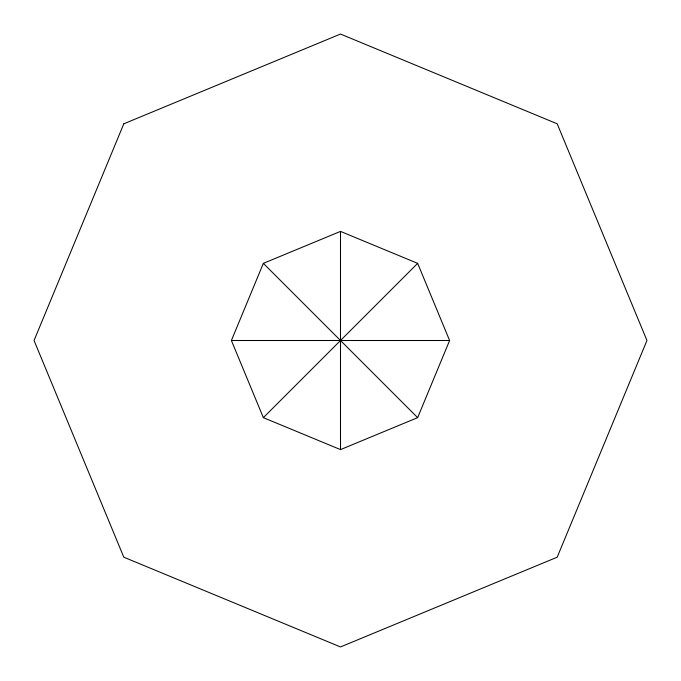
<?xml version="1.0" encoding="UTF-8"?>
<svg xmlns="http://www.w3.org/2000/svg" width="681" height="681" viewBox="0 0 681 681"><rect width="100%" height="100%" fill="white"/><g stroke="black" fill="none" stroke-linecap="round" stroke-linejoin="round"><path stroke-width="1.02" d="M231.395 340.5L263.351 263.351L340.5 231.395L417.649 263.351L449.605 340.5L417.649 417.649L340.5 449.605L263.351 417.649L231.395 340.5L449.605 340.5M263.351 417.649L417.649 263.351M263.351 263.351L417.649 417.649M340.5 231.395L340.5 449.605M123.806 123.806L34.05 340.5L123.806 557.194L340.5 646.95L557.194 557.194L646.95 340.5L557.194 123.806L340.5 34.05L123.806 123.806"/></g></svg>
